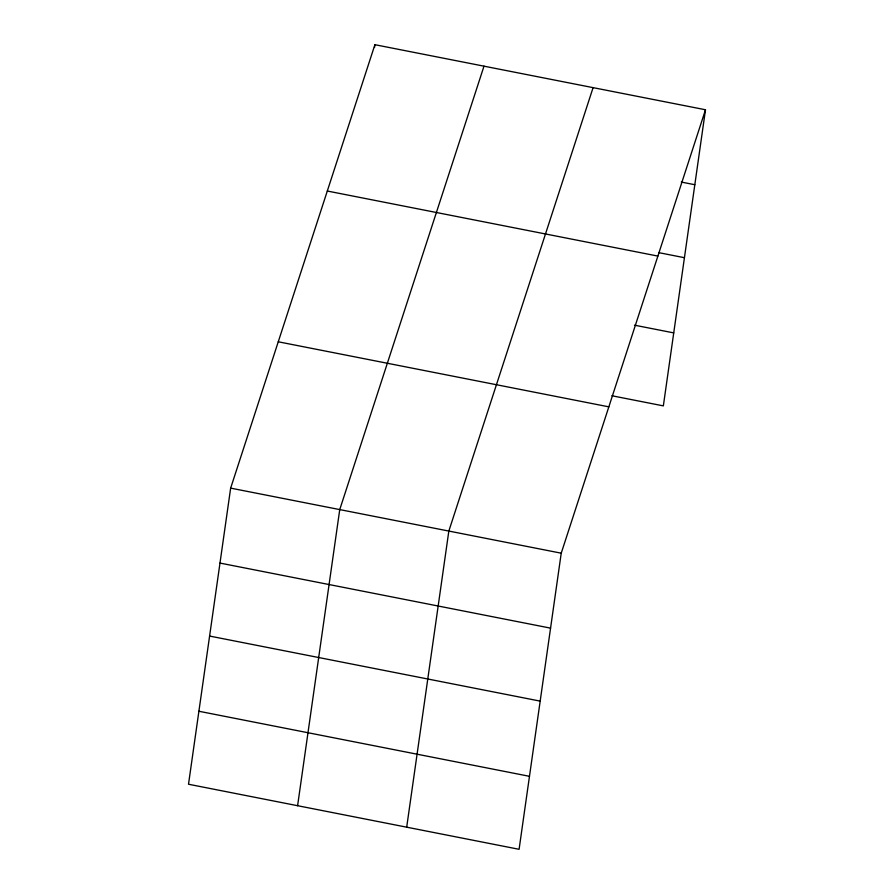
<?xml version="1.0" encoding="UTF-8"?>
<svg xmlns="http://www.w3.org/2000/svg" width="894" height="894" viewBox="0 0 894 894"><rect width="100%" height="100%" fill="white"/><g stroke="black" fill="none" stroke-linecap="round" stroke-linejoin="round"><path stroke-width="1.34" d="M230.652 488.124L188.511 784.239L519.09 849.3L561.231 553.185L705.489 109.761L374.91 44.7L230.652 488.124L561.231 553.185M374.53 47.427L374.91 44.7M297.601 805.706L339.742 509.591L484 66.167M406.692 827.185L448.833 531.058L593.091 87.646M705.489 109.761L663.348 405.876L611.887 395.751M681.284 182.052L694.817 184.723M658.71 252.633L684.435 257.707M327.305 191.025L657.883 256.086M634.461 325.17L673.73 332.892M278.257 341.787L608.836 406.848M219.991 563.075L550.559 628.136M209.598 636.059L540.177 701.119M198.893 711.255L529.471 776.316"/></g></svg>
